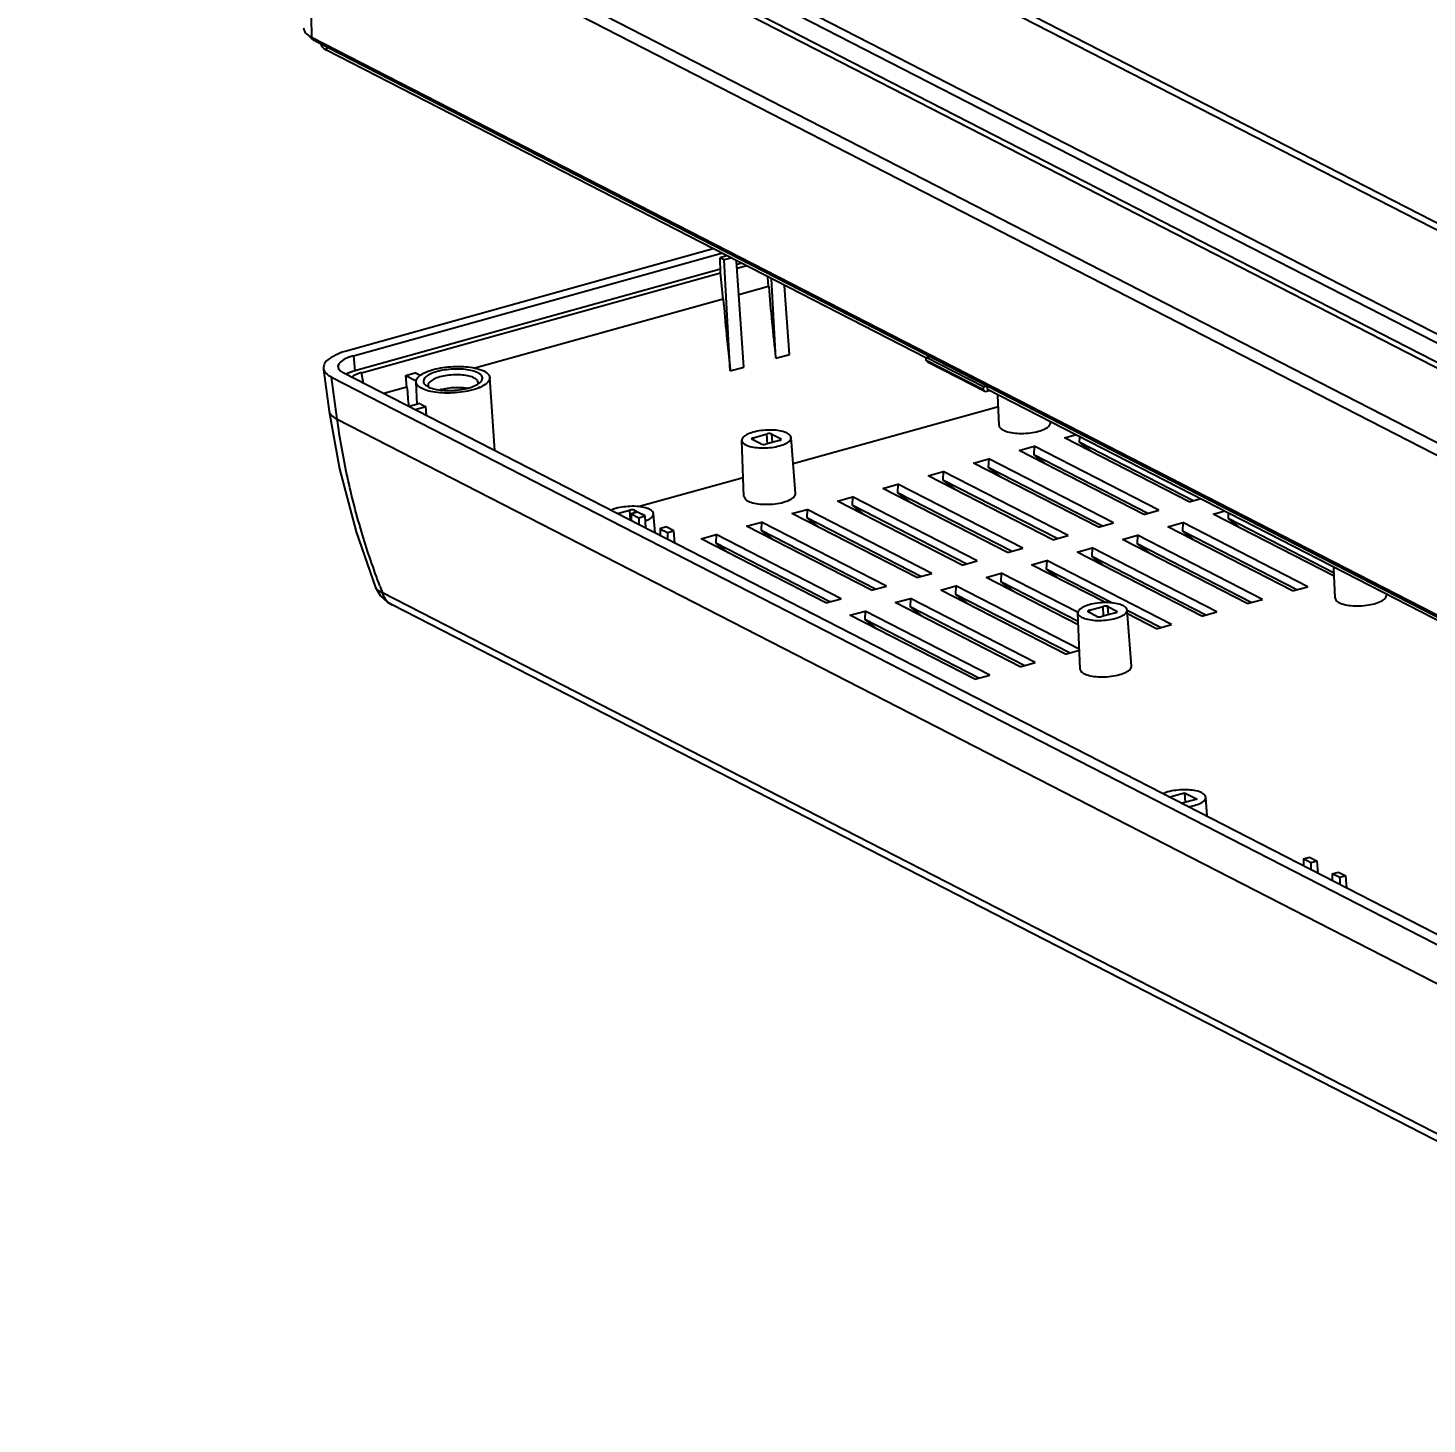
# Model space of a CAD drawing. Header units: millimetres. Extents: x -5407 to -45, y -6458 to 594.
# Drawn here: x -782.8 to -658.1, y -1672.9 to -1548.5 of the extents above; entities that cross this region are included whole.
import ezdxf

# ---------------------------------------------------------------- set-up
doc = ezdxf.new("R2010")
doc.units = ezdxf.units.MM
doc.layers.get('0').update_dxf_attribs({"linetype": 'CONTINUOUS'})
doc.layers.get('Defpoints').update_dxf_attribs({"linetype": 'CONTINUOUS'})
doc.layers.add('dim', color=3, linetype='CONTINUOUS', lineweight=9)
doc.styles.add('LongTou', font='romand.shx', dxfattribs={"width": 0.8, "bigfont": 'whgdtxt.shx'})
doc.dimstyles.new('YanXiu', dxfattribs={"dimtxt": 2.5, "dimasz": 2.2, "dimexe": 1, "dimexo": 0, "dimgap": 0.66, "dimtad": 0, "dimzin": 0, "dimdsep": 46, "dimtxsty": 'LongTou', "dimblk": 'CLOSEDBLANK', "dimcen": 0, "dimclrd": 256, "dimclre": 131, "dimclrt": 42, "dimadec": 0, "dimazin": 0, "dimtfac": 1, "dimtdec": 4, "dimtofl": 0, "dimtmove": 0, "dimatfit": 3, "dimldrblk": 'CLOSEDBLANK', "dimfxl": 0, "dimtolj": 1, "dimtzin": 0, "dimlwd": 0, "dimlwe": 0, "dimarcsym": 0})

# ---------------------------------------------------------------- blocks, each defined once
blk = doc.blocks.new('*U5')
at = {"color": 7}
for p, q in [((-10.14, -15.15), (-128.28, 45.51)), ((-8.68, -15.14), (-126.53, 45.37)), ((-148.16, 44.15), (-12.09, -25.72)), ((-14.1, -28.5), (-152.97, 42.8)), ((-152.53, 43.24), (-13.67, -28.06)), ((-13.06, -26.25), (-149.13, 43.62)), ((-157.4, 36.8), (-17.07, -35.26)), ((-157.73, 35.53), (-157.37, 17.56)), ((-17.4, -36.52), (-157.73, 35.53)), ((-16.5, -54.78), (-157.37, 17.56)), ((-156.92, 17.32), (-156.9, 17.12)), ((-156.9, 17.12), (-16.03, -55.21)), ((-155.97, 16.29), (-155.77, 16.14)), ((-155.73, 16.52), (-155.7, 16.13)), ((-88.94, -18.15), (-155.7, 16.13)), ((-112.66, -6.02), (-153.37, -17.35)), ((-152.72, -17.91), (-111.72, -6.5)), ((-111.14, -6.8), (-111.86, -7.01)), ((-111.82, -8.63), (-111.86, -7.01)), ((-111.41, -7.23), (-111.86, -7.01)), ((-110.69, -7.03), (-111.41, -7.23)), ((-110.73, -19.6), (-111.41, -7.23)), ((-109.21, -19.18), (-110.05, -7.36)), ((-109.53, -7.63), (-110.03, -7.76)), ((-111.83, -8.26), (-152.54, -19.59)), ((-151.82, -19.8), (-111.81, -8.67)), ((-111.52, -11.6), (-111.81, -8.67)), ((-110, -8.16), (-109.02, -7.89)), ((-106.46, -10.19), (-106.56, -9.15)), ((-106.46, -10.19), (-109.79, -11.12)), ((-105.67, -18.19), (-106.16, -9.36)), ((-104.15, -17.77), (-104.7, -10.11)), ((-111.52, -11.6), (-139.18, -19.3)), ((-152.72, -17.91), (-152.54, -19.59)), ((-105.67, -18.19), (-104.15, -17.77)), ((-88.91, -18.1), (-88.57, -18.01)), ((-88.9, -18.43), (-88.91, -18.1)), ((-82.53, -21.38), (-88.91, -18.1)), ((-88.71, -18.66), (-88.9, -18.43)), ((-82.51, -21.71), (-88.9, -18.43)), ((-82.32, -21.94), (-88.71, -18.66)), ((-156.03, -19.44), (-155.4, -24.11)), ((-153.86, -19.79), (-12.62, -92.32)), ((-151.59, -20.96), (-151.82, -19.8)), ((-146.88, -20.1), (-145.87, -19.82)), ((-146.75, -21.4), (-146.88, -20.1)), ((-146.88, -20.1), (-145.72, -20.7)), ((-145.29, -20.12), (-145.87, -19.82)), ((-110.73, -19.6), (-109.21, -19.18)), ((-154.52, -24.97), (-155.15, -20.3)), ((-155.15, -20.3), (-14.28, -92.64)), ((-146.75, -21.4), (-149.33, -22.12)), ((-145.62, -23.34), (-145.74, -20.82)), ((-136.98, -28.47), (-137.53, -20.34)), ((-82.53, -21.38), (-82.11, -21.26)), ((-82.51, -21.71), (-82.53, -21.38)), ((-82.32, -21.94), (-82.51, -21.71)), ((-82.08, -21.68), (-82.11, -21.26)), ((-14.83, -56.21), (-82.08, -21.68)), ((-145.29, -23.25), (-146.49, -23.58)), ((-81.89, -21.82), (-82.32, -21.94)), ((-80.79, -25.69), (-80.92, -22.32)), ((-145.85, -23.91), (-144.65, -23.58)), ((-144.59, -24.55), (-144.65, -23.58)), ((-103.74, -29.93), (-80.87, -23.57)), ((-154.52, -24.97), (-13.92, -97.16)), ((-109.21, -33.6), (-109.46, -27.35)), ((-107.32, -27.74), (-108.29, -27.25)), ((-108.16, -27.05), (-106.65, -26.62)), ((-108.14, -27.32), (-108.16, -27.05)), ((-105.26, -27.34), (-106.77, -27.76)), ((-106.59, -27.75), (-106.65, -26.62)), ((-106.05, -27.56), (-106.09, -26.64)), ((-106.09, -26.64), (-105.13, -27.13)), ((-105.13, -27.28), (-105.13, -27.13)), ((-105.13, -27.13), (-105.07, -27.21)), ((-103.48, -33.26), (-103.96, -27.02)), ((-78.57, -28.46), (-76.89, -28)), ((-76.89, -28), (-76.93, -28.95)), ((-62.98, -35.13), (-76.89, -28)), ((-73.52, -27.06), (-72.33, -26.73)), ((-59.61, -34.2), (-73.52, -27.06)), ((-71.84, -26.98), (-71.87, -27.55)), ((-71.87, -27.55), (-70.51, -28.6)), ((-59.16, -34.07), (-71.87, -27.55)), ((-83.63, -29.87), (-81.95, -29.4)), ((-81.95, -29.4), (-81.99, -30.36)), ((-68.04, -36.54), (-81.95, -29.4)), ((-64.67, -35.6), (-78.57, -28.46)), ((-76.93, -28.95), (-75.57, -30.01)), ((-64.22, -35.48), (-76.93, -28.95)), ((-88.69, -31.28), (-87.01, -30.81)), ((-87.01, -30.81), (-87.05, -31.77)), ((-73.1, -37.95), (-87.01, -30.81)), ((-69.73, -37.01), (-83.63, -29.87)), ((-69.28, -36.89), (-81.99, -30.36)), ((-81.99, -30.36), (-80.63, -31.41)), ((-121, -34.73), (-109.29, -31.48)), ((-93.75, -32.69), (-92.07, -32.22)), ((-79.85, -39.83), (-93.75, -32.69)), ((-92.07, -32.22), (-92.1, -33.18)), ((-78.16, -39.36), (-92.07, -32.22)), ((-74.79, -38.42), (-88.69, -31.28)), ((-87.05, -31.77), (-85.69, -32.82)), ((-74.34, -38.29), (-87.05, -31.77)), ((-98.81, -34.1), (-97.12, -33.63)), ((-84.91, -41.24), (-98.81, -34.1)), ((-97.12, -33.63), (-97.16, -34.58)), ((-83.22, -40.77), (-97.12, -33.63)), ((-92.1, -33.18), (-90.75, -34.23)), ((-79.4, -39.7), (-92.1, -33.18)), ((-59.61, -34.2), (-58.43, -33.87)), ((-123.29, -35.49), (-121.96, -35.12)), ((-121.96, -35.12), (-121.9, -36.21)), ((-121.07, -35.34), (-121.77, -35.54)), ((-121.77, -35.54), (-120.94, -35.97)), ((-121.41, -35.13), (-121.39, -35.43)), ((-121.41, -35.13), (-120.44, -35.63)), ((-120.23, -35.77), (-121.07, -35.34)), ((-120.94, -35.97), (-120.23, -35.77)), ((-120.44, -35.63), (-120.38, -35.7)), ((-120.14, -37.11), (-120.23, -35.77)), ((-119.11, -37.64), (-119.27, -35.52)), ((-103.87, -35.5), (-102.18, -35.03)), ((-89.97, -42.64), (-103.87, -35.5)), ((-102.18, -35.03), (-102.22, -35.99)), ((-88.28, -42.17), (-102.18, -35.03)), ((-97.16, -34.58), (-95.81, -35.64)), ((-84.45, -41.11), (-97.16, -34.58)), ((-64.67, -35.6), (-62.98, -35.13)), ((-56.94, -35.57), (-55.75, -35.24)), ((-43.45, -42.49), (-56.94, -35.57)), ((-55.27, -35.49), (-55.29, -36.06)), ((-121.77, -36.17), (-121.9, -36.2)), ((-117.86, -36.99), (-118.57, -37.19)), ((-118.57, -37.19), (-117.73, -37.62)), ((-117.02, -37.42), (-117.86, -36.99)), ((-108.93, -36.91), (-107.24, -36.44)), ((-95.02, -44.05), (-108.93, -36.91)), ((-107.24, -36.44), (-107.28, -37.4)), ((-107.28, -37.4), (-105.93, -38.45)), ((-94.57, -43.93), (-107.28, -37.4)), ((-93.34, -43.58), (-107.24, -36.44)), ((-102.22, -35.99), (-100.87, -37.05)), ((-89.51, -42.52), (-102.22, -35.99)), ((-69.73, -37.01), (-68.04, -36.54)), ((-62, -36.98), (-60.31, -36.51)), ((-48.09, -44.12), (-62, -36.98)), ((-60.31, -36.51), (-60.35, -37.47)), ((-46.4, -43.65), (-60.31, -36.51)), ((-55.29, -36.06), (-53.93, -37.11)), ((-43.46, -42.13), (-55.29, -36.06)), ((-117.73, -37.62), (-117.02, -37.42)), ((-116.93, -38.76), (-117.02, -37.42)), ((-113.99, -38.32), (-112.3, -37.85)), ((-100.08, -45.46), (-113.99, -38.32)), ((-112.3, -37.85), (-112.34, -38.81)), ((-112.34, -38.81), (-110.99, -39.86)), ((-99.63, -45.33), (-112.34, -38.81)), ((-98.4, -44.99), (-112.3, -37.85)), ((-74.79, -38.42), (-73.1, -37.95)), ((-67.05, -38.38), (-65.37, -37.92)), ((-53.15, -45.52), (-67.05, -38.38)), ((-65.37, -37.92), (-65.41, -38.87)), ((-52.7, -45.4), (-65.41, -38.87)), ((-65.41, -38.87), (-64.05, -39.93)), ((-51.46, -45.06), (-65.37, -37.92)), ((-60.35, -37.47), (-58.99, -38.52)), ((-47.64, -43.99), (-60.35, -37.47)), ((-79.85, -39.83), (-78.16, -39.36)), ((-72.11, -39.79), (-70.43, -39.32)), ((-58.21, -46.93), (-72.11, -39.79)), ((-70.43, -39.32), (-70.47, -40.28)), ((-57.76, -46.81), (-70.47, -40.28)), ((-70.47, -40.28), (-69.11, -41.33)), ((-56.52, -46.46), (-70.43, -39.32)), ((-84.91, -41.24), (-83.22, -40.77)), ((-77.17, -41.2), (-75.49, -40.73)), ((-68.95, -45.42), (-77.17, -41.2)), ((-75.49, -40.73), (-75.53, -41.69)), ((-75.53, -41.69), (-74.17, -42.74)), ((-68.17, -45.47), (-75.53, -41.69)), ((-61.58, -47.87), (-75.49, -40.73)), ((-43.35, -44.92), (-43.49, -41.54)), ((-95.02, -44.05), (-93.34, -43.58)), ((-89.97, -42.64), (-88.28, -42.17)), ((-87.29, -44.02), (-85.6, -43.55)), ((-85.6, -43.55), (-85.64, -44.5)), ((-71.86, -50.61), (-85.6, -43.55)), ((-82.23, -42.61), (-80.55, -42.14)), ((-71.97, -47.88), (-82.23, -42.61)), ((-80.55, -42.14), (-80.58, -43.1)), ((-80.58, -43.1), (-79.23, -44.15)), ((-71.98, -47.51), (-80.58, -43.1)), ((-72, -46.53), (-80.55, -42.14)), ((-150.24, -43.74), (-149.69, -44.66)), ((-150.24, -43.74), (-150.24, -43.74)), ((-11.82, -115), (-149.46, -44.33)), ((-100.08, -45.46), (-98.4, -44.99)), ((-92.35, -45.42), (-90.66, -44.95)), ((-90.66, -44.95), (-90.7, -45.91)), ((-76.76, -52.09), (-90.66, -44.95)), ((-73.39, -51.16), (-87.29, -44.02)), ((-72.93, -51.03), (-85.64, -44.5)), ((-85.64, -44.5), (-84.29, -45.56)), ((-53.15, -45.52), (-51.46, -45.06)), ((-48.09, -44.12), (-46.4, -43.65)), ((-10.76, -116.36), (-148.41, -45.68)), ((-97.41, -46.83), (-95.72, -46.36)), ((-95.72, -46.36), (-95.76, -47.32)), ((-81.82, -53.5), (-95.72, -46.36)), ((-78.45, -52.56), (-92.35, -45.42)), ((-90.7, -45.91), (-89.35, -46.97)), ((-77.99, -52.44), (-90.7, -45.91)), ((-71.77, -52.82), (-72.02, -46.57)), ((-69.89, -46.97), (-70.85, -46.47)), ((-70.73, -46.27), (-69.21, -45.85)), ((-70.7, -46.55), (-70.73, -46.27)), ((-67.82, -46.56), (-69.34, -46.98)), ((-69.15, -46.97), (-69.21, -45.85)), ((-68.61, -46.78), (-68.66, -45.86)), ((-68.66, -45.86), (-67.69, -46.36)), ((-67.69, -46.5), (-67.69, -46.36)), ((-67.69, -46.36), (-67.63, -46.43)), ((-66.04, -52.49), (-66.53, -46.25)), ((-62.82, -48.21), (-66.52, -46.31)), ((-63.27, -48.34), (-66.49, -46.68)), ((-58.21, -46.93), (-56.52, -46.46)), ((-83.5, -53.97), (-97.41, -46.83)), ((-95.76, -47.32), (-94.41, -48.37)), ((-83.05, -53.85), (-95.76, -47.32)), ((-63.27, -48.34), (-61.58, -47.87)), ((-73.39, -51.16), (-71.85, -50.73)), ((-78.45, -52.56), (-76.76, -52.09)), ((-83.5, -53.97), (-81.82, -53.5)), ((-61.79, -67.07), (-60.12, -66.6)), ((-60.12, -66.6), (-58.72, -67.32)), ((-60.12, -66.6), (-60.06, -67.69)), ((-58.72, -67.32), (-60.4, -67.78)), ((-57.61, -69.22), (-57.77, -67.1)), ((-46.9, -73.98), (-46.2, -73.79)), ((-46.06, -74.41), (-46.9, -73.98)), ((-46.2, -73.79), (-45.36, -74.22)), ((-45.36, -74.22), (-46.06, -74.41)), ((-45.26, -75.56), (-45.36, -74.22)), ((-43.69, -75.63), (-42.99, -75.44)), ((-42.85, -76.06), (-43.69, -75.63)), ((-42.99, -75.44), (-42.15, -75.87)), ((-42.15, -75.87), (-42.85, -76.06)), ((-42.05, -77.2), (-42.15, -75.87))]:
    blk.add_line(p, q, dxfattribs=at)
for points in [[(-155.4, -24.11), (-154.27, -30.52), (-152.42, -37.52), (-150.24, -43.74)], [(-149.69, -44.66), (-148.88, -45.4), (-148.41, -45.68)]]:
    blk.add_lwpolyline(points, dxfattribs=at)
for centre, radius, start, end in [((-154.45, 18.57), 2.74, 241.4334, 242.8555), ((-141.69, -26.48), 4.98, 105.5474, 106.3509), ((-140.5, -17.15), 4.68, 293.7185, 294.7485), ((52.23, -34.37), 174, 180.3859, 180.6286), ((54.41, -33.07), 175.37, 180.9486, 181.1907), ((-121.56, -32.68), 3.89, 290.6046, 296.1197), ((55.44, -36.01), 174, 180.3859, 180.6286), ((57.62, -34.71), 175.37, 180.9486, 181.1907), ((-66.06, -11.75), 89.54, 200.817, 201.3368), ((127.1, -72.81), 174, 180.3859, 180.6286), ((129.28, -71.51), 175.37, 180.9486, 181.1907), ((130.31, -74.46), 174, 180.3859, 180.6286), ((132.49, -73.16), 175.37, 180.9486, 181.1907)]:
    blk.add_arc(centre, radius, start, end, dxfattribs=at)
for centre, major_axis, ratio, start_param, end_param in [((-152.48, 18.92), (5.79, 0.34), 0.356821, 3.128107, 3.685763), ((-44.18, -36.59), (-30.37, 113.14), 0.486781, 1.207416, 1.27896), ((-49.24, -37.99), (-30.37, 113.14), 0.486781, 1.207416, 1.27896), ((-150.74, -18.93), (3.7, 0.22), 0.356652, 2.116078, 3.685656), ((-150.55, -20.61), (3.7, 0.22), 0.356652, 8.399263, 8.765362), ((-84.48, -47.8), (-30.37, 113.14), 0.486781, 1.207416, 1.22703), ((-107.95, -27.16), (0.399, 0.023), 0.356941, 2.115348, 3.68584), ((-106.99, -27.65), (0.399, 0.023), 0.357134, -2.597223, -1.026732), ((-106.43, -26.73), (0.399, 0.023), 0.357134, 0.544369, 2.114861), ((-105.47, -27.23), (0.399, 0.023), 0.356941, -1.026245, -0.008026), ((-121.74, -35.23), (0.399, 0.023), 0.357134, 0.544369, 2.114861), ((-70.51, -46.38), (0.399, 0.023), 0.356941, 2.115348, 3.68584), ((-68.99, -45.96), (0.399, 0.023), 0.357134, 0.544369, 2.114861), ((-68.03, -46.45), (0.399, 0.023), 0.356941, -1.026245, -0.008026), ((-69.55, -46.87), (0.399, 0.023), 0.357134, -2.597223, -1.026732)]:
    blk.add_ellipse(centre, major_axis=major_axis, ratio=ratio, start_param=start_param, end_param=end_param, dxfattribs=at)
for points, start_tangent, end_tangent in [([(-157.07, 17.21), (-157.48, 17.54)], (-0.861331, 0.508044), (-0.665841, 0.746094)), ([(-156.9, 17.12), (-157.07, 17.21)], (-0.889585, 0.456769), (-0.861331, 0.508044)), ([(-156.13, 16.43), (-156.31, 16.79), (-156.32, 16.81)], (-0.673767, 0.738944), (-0.062502, 0.998045)), ([(-155.97, 16.29), (-156.13, 16.43)], (-0.801578, 0.597891), (-0.673767, 0.738944)), ([(-155.76, 16.16), (-155.97, 16.29)], (-0.87801, 0.478642), (-0.801578, 0.597891)), ([(-153.36, -17.35), (-154.53, -17.76), (-155.4, -18.25), (-155.92, -18.78), (-156.05, -19.33), (-156.05, -19.34)], (-0.963395, -0.268086), (0.128572, -0.9917)), ([(-156.05, -19.34), (-155.79, -19.84), (-155.15, -20.3)], (0.128572, -0.9917), (0.889585, -0.45677)), ([(-151.82, -19.8), (-152.28, -19.95), (-152.66, -20.13), (-152.9, -20.29)], (-0.963434, -0.267946), (-0.787198, -0.616701)), ([(-145.73, -20.82), (-145.7, -20.59), (-145.37, -20.17), (-144.73, -19.78), (-143.83, -19.46)], (-0.03826, 0.999268), (0.963395, 0.268086)), ([(-143.4, -19.68), (-144.11, -19.94), (-144.62, -20.24), (-144.89, -20.58), (-144.9, -20.91), (-144.65, -21.22)], (-0.963395, -0.268086), (0.796821, -0.604216)), ([(-143.83, -19.46), (-142.76, -19.23), (-141.61, -19.12), (-140.46, -19.12), (-139.41, -19.24), (-138.52, -19.47), (-137.9, -19.79), (-137.57, -20.17), (-137.53, -20.34)], (0.963395, 0.268086), (0.053423, -0.998572)), ([(-138.56, -20.86), (-138.38, -20.6), (-138.37, -20.26), (-138.62, -19.95), (-139.12, -19.7), (-139.82, -19.51), (-140.67, -19.41), (-141.6, -19.41), (-142.54, -19.5), (-143.4, -19.68)], (0.729723, 0.683743), (-0.963395, -0.268086)), ([(-138.9, -20.67), (-139.25, -20.4), (-139.82, -20.19), (-140.58, -20.07), (-141.43, -20.05), (-142.3, -20.12), (-143.1, -20.28)], (-0.556086, 0.831124), (-0.963395, -0.268086)), ([(-144.74, -21.71), (-145.37, -21.39), (-145.7, -21), (-145.73, -20.82)], (-0.940425, 0.340001), (-0.03826, 0.999268)), ([(-143.86, -21.94), (-144.74, -21.71)], (-0.9841, 0.177613), (-0.940425, 0.340001)), ([(-144.65, -21.22), (-144.64, -21.22), (-144.35, -21.4)], (0.796821, -0.604216), (0.906179, -0.422895)), ([(-143.1, -20.28), (-143.76, -20.53), (-144.21, -20.82), (-144.4, -21.13), (-144.4, -21.22)], (-0.963395, -0.268086), (0.098916, -0.995096)), ([(-144.4, -21.22), (-144.35, -21.38)], (0.098916, -0.995096), (0.448354, -0.893856)), ([(-144.35, -21.4), (-144.15, -21.48)], (0.906179, -0.422895), (0.938549, -0.345146)), ([(-144.15, -21.48), (-143.45, -21.67), (-142.6, -21.77), (-141.67, -21.77), (-140.73, -21.68), (-139.87, -21.49)], (0.938549, -0.345146), (0.963395, 0.268086)), ([(-143.02, -21.68), (-142.21, -21.52), (-141.34, -21.44), (-140.5, -21.47)], (0.963395, 0.268086), (0.996015, -0.089185)), ([(-140.5, -21.47), (-140.07, -21.52)], (0.996015, -0.089185), (0.986326, -0.164804)), ([(-139.43, -21.72), (-140.5, -21.94)], (-0.963395, -0.268086), (-0.988431, -0.15167)), ([(-139.87, -21.49), (-139.15, -21.24)], (0.963395, 0.268086), (0.908353, 0.418205)), ([(-138.62, -21.43), (-139.43, -21.72)], (-0.915507, -0.402303), (-0.963395, -0.268086)), ([(-139.15, -21.24), (-138.86, -21.08)], (0.908353, 0.418205), (0.853227, 0.521539)), ([(-138.82, -20.89), (-138.9, -20.67)], (-0.098916, 0.995096), (-0.556086, 0.831124)), ([(-138.86, -21.08), (-138.64, -20.93)], (0.853227, 0.521539), (0.778071, 0.628177)), ([(-138.85, -21.08), (-138.82, -20.97), (-138.82, -20.89)], (0.416495, 0.909138), (-0.098916, 0.995096)), ([(-138.64, -20.93), (-138.56, -20.86)], (0.778071, 0.628177), (0.729723, 0.683743)), ([(-137.53, -20.34), (-137.57, -20.59), (-137.9, -21.01), (-138.54, -21.4)], (0.053423, -0.998572), (-0.908127, -0.418695)), ([(-145.29, -23.25), (-145.11, -23.37), (-144.9, -23.48), (-144.65, -23.58)], (0.799257, -0.600989), (0.939489, -0.342578)), ([(-140.5, -21.94), (-141.66, -22.06), (-142.81, -22.06), (-143.86, -21.94)], (-0.988431, -0.15167), (-0.9841, 0.177613)), ([(-155.4, -24.11), (-155.16, -24.56), (-154.52, -24.97)], (0.149642, -0.98874), (0.919397, -0.393332)), ([(-149.76, -43.57), (-151.7, -37.88), (-153.39, -31.41), (-154.52, -24.97)], (-0.35538, 0.934722), (-0.133228, 0.991085)), ([(-108.18, -26.44), (-108.88, -26.7), (-109.33, -27.03), (-109.45, -27.35)], (-0.963395, -0.268086), (0.014972, -0.999888)), ([(-106.34, -26.2), (-107.3, -26.26), (-108.18, -26.44)], (-0.999992, -0.003908), (-0.963395, -0.268086)), ([(-105.44, -26.25), (-106.34, -26.2)], (-0.990464, 0.137772), (-0.999992, -0.003908)), ([(-103.97, -27.02), (-103.97, -27.01), (-104.17, -26.69), (-104.68, -26.43), (-105.44, -26.25)], (-0.057529, 0.998344), (-0.990464, 0.137772)), ([(-80.79, -25.69), (-80.79, -25.72), (-80.57, -26.06), (-80.05, -26.33), (-79.25, -26.51), (-78.31, -26.57), (-77.31, -26.5), (-76.39, -26.32)], (0.015203, -0.999884), (0.963395, 0.268086)), ([(-76.39, -26.32), (-75.66, -26.04), (-75.2, -25.7), (-75.07, -25.36)], (0.963395, 0.268086), (-0.057802, 0.998328)), ([(-109.45, -27.35), (-109.45, -27.37), (-109.25, -27.7), (-108.74, -27.96), (-107.98, -28.13), (-107.08, -28.18), (-106.12, -28.12), (-105.24, -27.95)], (0.014972, -0.999888), (0.963395, 0.268086)), ([(-105.24, -27.95), (-104.54, -27.68), (-104.09, -27.35), (-103.97, -27.02)], (0.963395, 0.268086), (-0.057529, 0.998344)), ([(-109.21, -33.6), (-109.2, -33.63), (-108.99, -33.97), (-108.46, -34.24), (-107.67, -34.42), (-106.73, -34.47), (-105.73, -34.41), (-104.81, -34.23)], (0.015203, -0.999884), (0.963395, 0.268086)), ([(-104.81, -34.23), (-104.08, -33.95), (-103.61, -33.61), (-103.48, -33.26)], (0.963395, 0.268086), (-0.057802, 0.998328)), ([(-123.49, -34.93), (-124.01, -35.11)], (-0.963395, -0.268086), (-0.919596, -0.392865)), ([(-121.65, -34.69), (-122.61, -34.76), (-123.49, -34.93)], (-0.999992, -0.003908), (-0.963395, -0.268086)), ([(-120.75, -34.75), (-121.65, -34.69)], (-0.990464, 0.137772), (-0.999992, -0.003908)), ([(-119.83, -34.98), (-119.99, -34.92), (-120.75, -34.75)], (-0.927635, 0.373487), (-0.990464, 0.137772)), ([(-119.4, -35.26), (-119.48, -35.18), (-119.83, -34.98)], (-0.672883, 0.739749), (-0.927635, 0.373487)), ([(-119.28, -35.52), (-119.28, -35.51), (-119.4, -35.26)], (-0.057529, 0.998344), (-0.672883, 0.739749)), ([(-119.4, -35.85), (-119.28, -35.52)], (0.613401, 0.789771), (-0.057529, 0.998344)), ([(-119.85, -36.18), (-119.4, -35.85)], (0.897589, 0.440834), (0.613401, 0.789771)), ([(-149.46, -44.33), (-150.05, -44), (-150.23, -43.74)], (-0.942762, 0.333467), (-0.383456, 0.923559)), ([(-148.41, -45.68), (-148.48, -45.64), (-149.09, -45.1), (-149.46, -44.33)], (-0.88911, 0.457694), (-0.272958, 0.962026)), ([(-43.35, -44.92), (-43.35, -44.94), (-43.14, -45.28), (-42.61, -45.55), (-41.81, -45.73), (-40.87, -45.79), (-39.87, -45.72), (-38.96, -45.54)], (0.015203, -0.999884), (0.963395, 0.268086)), ([(-38.96, -45.54), (-38.22, -45.26), (-37.76, -44.92), (-37.63, -44.58)], (0.963395, 0.268086), (-0.057802, 0.998328)), ([(-70.74, -45.66), (-71.45, -45.92), (-71.89, -46.25), (-72.02, -46.57)], (-0.963395, -0.268086), (0.014972, -0.999888)), ([(-72.02, -46.57), (-72.02, -46.59), (-71.81, -46.92), (-71.3, -47.18), (-70.54, -47.35), (-69.64, -47.41), (-68.68, -47.34), (-67.8, -47.17)], (0.014972, -0.999888), (0.963395, 0.268086)), ([(-68.9, -45.42), (-69.86, -45.48), (-70.74, -45.66)], (-0.999992, -0.003908), (-0.963395, -0.268086)), ([(-68, -45.48), (-68.9, -45.42)], (-0.990464, 0.137772), (-0.999992, -0.003908)), ([(-66.53, -46.25), (-66.53, -46.23), (-66.74, -45.91), (-67.24, -45.65), (-68, -45.48)], (-0.057529, 0.998344), (-0.990464, 0.137772)), ([(-67.8, -47.17), (-67.1, -46.9), (-66.65, -46.58), (-66.53, -46.25)], (0.963395, 0.268086), (-0.057529, 0.998344)), ([(-71.77, -52.82), (-71.77, -52.85), (-71.55, -53.19), (-71.02, -53.46), (-70.23, -53.64), (-69.29, -53.7), (-68.29, -53.63), (-67.37, -53.45)], (0.015203, -0.999884), (0.963395, 0.268086)), ([(-67.37, -53.45), (-66.64, -53.17), (-66.18, -52.83), (-66.04, -52.49)], (0.963395, 0.268086), (-0.057802, 0.998328)), ([(-61.99, -66.51), (-62.51, -66.69)], (-0.963395, -0.268086), (-0.919596, -0.392865)), ([(-60.15, -66.27), (-61.11, -66.34), (-61.99, -66.51)], (-0.999992, -0.003908), (-0.963395, -0.268086)), ([(-57.77, -67.1), (-57.77, -67.09), (-57.98, -66.76), (-58.48, -66.5), (-59.25, -66.33), (-60.15, -66.27)], (-0.057529, 0.998344), (-0.999992, -0.003908)), ([(-59.69, -68.16), (-59.05, -68.02)], (0.986835, 0.161727), (0.963395, 0.268086)), ([(-59.05, -68.02), (-58.34, -67.76), (-57.9, -67.43), (-57.77, -67.1)], (0.963395, 0.268086), (-0.057529, 0.998344))]:
    blk.add_spline(points, degree=3, dxfattribs=dict(at, start_tangent=start_tangent, end_tangent=end_tangent))
blk = doc.blocks.new('u60')
at = {"xscale": 0.7999999999999545, "yscale": 0.7999999999999545, "zscale": 0.7999999999999545}
blk.add_blockref('*U5', (211.0948, 493.1227), dxfattribs=at)
blk = doc.blocks.new('_ClosedBlank')
at = {"color": 0, "linetype": 'ByBlock', "lineweight": -2}
for p, q in [((-1, 0.167), (0, 0)), ((-1, 0.167), (-1, -0.167)), ((0, 0), (-1, -0.167))]:
    blk.add_line(p, q, dxfattribs=at)
blk = doc.blocks.new('*D34')
at = {"layer": 'Defpoints', "color": 0}
for p in [(-2243.06, -1942.96), (-2253.82, -1963.76), (-2243.06, -1963.76)]:
    blk.add_point(p, dxfattribs=at)
at = {"layer": 'dim', "lineweight": 5}
for p, q in [((-2253.82, -1937.36), (-2253.82, -1931.76)), ((-2253.82, -1969.36), (-2253.82, -1974.96))]:
    blk.add_line(p, q, dxfattribs=at)
at = {"layer": 'dim', "color": 131, "lineweight": 5}
for p, q in [((-2243.06, -1942.96), (-2255.22, -1942.96)), ((-2243.06, -1963.76), (-2255.22, -1963.76))]:
    blk.add_line(p, q, dxfattribs=at)
at = {"layer": 'dim', "lineweight": 5, "xscale": 5.600000000000001, "yscale": 5.600000000000001, "zscale": 5.600000000000001}
for p, rotation in [((-2253.82, -1942.96), 270), ((-2253.82, -1963.76), 90)]:
    blk.add_blockref('_ClosedBlank', p, dxfattribs=dict(at, rotation=rotation))
at = {"layer": 'dim', "color": 8, "insert": (-2253.82, -1953.36), "char_height": 7, "attachment_point": 5, "rotation": 90, "style": 'LongTou'}
blk.add_mtext('2.60', dxfattribs=at)
blk = doc.blocks.new('*D33')
at = {"layer": 'Defpoints', "color": 0}
for p in [(-2225.46, -1937.21), (-2246.26, -1946.16), (-2225.46, -1946.16)]:
    blk.add_point(p, dxfattribs=at)
at = {"layer": 'dim', "color": 131, "lineweight": 5}
for p, q in [((-2246.26, -1946.16), (-2246.26, -1935.81)), ((-2225.46, -1946.16), (-2225.46, -1935.81))]:
    blk.add_line(p, q, dxfattribs=at)
at = {"layer": 'dim', "lineweight": 5}
for p, q in [((-2251.86, -1937.21), (-2257.46, -1937.21)), ((-2219.86, -1937.21), (-2214.26, -1937.21))]:
    blk.add_line(p, q, dxfattribs=at)
at = {"layer": 'dim', "lineweight": 5, "xscale": 5.600000000000001, "yscale": 5.600000000000001, "zscale": 5.600000000000001}
blk.add_blockref('_ClosedBlank', (-2246.26, -1937.21), dxfattribs=at)
at = {"layer": 'dim', "lineweight": 5, "xscale": 5.600000000000001, "yscale": 5.600000000000001, "zscale": 5.600000000000001, "rotation": 180}
blk.add_blockref('_ClosedBlank', (-2225.46, -1937.21), dxfattribs=at)
at = {"layer": 'dim', "color": 8, "insert": (-2235.86, -1937.21), "char_height": 7, "attachment_point": 5, "style": 'LongTou'}
blk.add_mtext('2.60', dxfattribs=at)
blk = doc.blocks.new('*D32')
at = {"layer": 'Defpoints', "color": 0}
for p in [(-2146.66, -1767.6), (-2141.76, -1788.48), (-2274.66, -1819.73)]:
    blk.add_point(p, dxfattribs=at)
at = {"layer": 'dim', "color": 131, "lineweight": 5}
for p, q in [((-2141.76, -1788.48), (-2146.98, -1766.24)), ((-2274.66, -1819.73), (-2279.89, -1797.49))]:
    blk.add_line(p, q, dxfattribs=at)
at = {"layer": 'dim', "lineweight": 5}
for p, q in [((-2152.12, -1768.88), (-2198.51, -1779.79)), ((-2274.12, -1797.57), (-2227.72, -1786.66))]:
    blk.add_line(p, q, dxfattribs=at)
at = {"layer": 'dim', "lineweight": 5, "xscale": 5.600000000000001, "yscale": 5.600000000000001, "zscale": 5.600000000000001}
for p, rotation in [((-2146.66, -1767.6), 13.23079457676443), ((-2279.57, -1798.85), 193.2307945767645)]:
    blk.add_blockref('_ClosedBlank', p, dxfattribs=dict(at, rotation=rotation))
at = {"layer": 'dim', "color": 42, "insert": (-2213.12, -1783.23), "char_height": 7, "attachment_point": 5, "rotation": 13.2308, "style": 'LongTou'}
blk.add_mtext('136.53', dxfattribs=at)
blk = doc.blocks.new('*D31')
at = {"layer": 'Defpoints', "color": 0}
for p in [(-2137.78, -1774.95), (-2112.1, -1779.83), (-2135.35, -1785.29)]:
    blk.add_point(p, dxfattribs=at)
at = {"layer": 'dim', "color": 131, "lineweight": 5}
for p, q in [((-2112.1, -1779.83), (-2114.85, -1768.12)), ((-2135.35, -1785.29), (-2138.1, -1773.59))]:
    blk.add_line(p, q, dxfattribs=at)
at = {"layer": 'dim', "lineweight": 5}
for p, q in [((-2114.53, -1769.48), (-2109.08, -1768.2)), ((-2132.33, -1773.67), (-2119.98, -1770.77))]:
    blk.add_line(p, q, dxfattribs=at)
at = {"layer": 'dim', "lineweight": 5, "xscale": 5.600000000000001, "yscale": 5.600000000000001, "zscale": 5.600000000000001}
for p, rotation in [((-2114.53, -1769.48), 13.23079457672132), ((-2137.78, -1774.95), 193.2307945767214)]:
    blk.add_blockref('_ClosedBlank', p, dxfattribs=dict(at, rotation=rotation))
at = {"layer": 'dim', "color": 42, "insert": (-2096.69, -1765.29), "char_height": 7, "attachment_point": 5, "rotation": 13.2308, "style": 'LongTou'}
blk.add_mtext('23.88', dxfattribs=at)
blk = doc.blocks.new('*D28')
at = {"layer": 'Defpoints', "color": 0}
for p in [(-2107.42, -1781.97), (-2085.97, -1816.87), (-2114.12, -1822.16), (-2118.53, -1872.61), (-2116.53, -1872.61)]:
    blk.add_point(p, dxfattribs=at)
at = {"layer": 'dim', "color": 131, "lineweight": 5}
blk.add_line((-2118.53, -1872.61), (-2133.36, -1872.61), dxfattribs=at)
at = {"layer": 'dim', "lineweight": 5}
for start, end in [(125.5735, 140.3046), (161.2696, 176.0007)]:
    blk.add_arc((-2051.72, -1872.61), 80.24, start, end, dxfattribs=at)
at = {"layer": 'dim', "lineweight": 5, "xscale": 5.600000000000001, "yscale": 5.600000000000001, "zscale": 5.600000000000001}
for p, rotation in [((-2093.73, -1804.24), 33.57383778866237), ((-2131.96, -1872.61), 268.0003529616)]:
    blk.add_blockref('_ClosedBlank', p, dxfattribs=dict(at, rotation=rotation))
at = {"layer": 'dim', "color": 42, "insert": (-2121.75, -1833.45), "char_height": 7, "attachment_point": 5, "rotation": 60.7871, "style": 'LongTou'}
blk.add_mtext('58.43°', dxfattribs=at)
blk = doc.blocks.new('*D27')
at = {"layer": 'Defpoints', "color": 0}
for p in [(-1935.69, -1728.54), (-1931.69, -1728.54), (-1935.69, -1738.73)]:
    blk.add_point(p, dxfattribs=at)
at = {"layer": 'dim', "color": 131, "lineweight": 5}
for p, q in [((-1935.69, -1728.54), (-1935.69, -1740.13)), ((-1931.69, -1728.54), (-1931.69, -1740.13))]:
    blk.add_line(p, q, dxfattribs=at)
at = {"layer": 'dim', "lineweight": 5}
for p, q in [((-1941.29, -1738.73), (-1946.89, -1738.73)), ((-1926.09, -1738.73), (-1920.49, -1738.73))]:
    blk.add_line(p, q, dxfattribs=at)
at = {"layer": 'dim', "lineweight": 5, "xscale": 5.600000000000001, "yscale": 5.600000000000001, "zscale": 5.600000000000001}
blk.add_blockref('_ClosedBlank', (-1935.69, -1738.73), dxfattribs=at)
at = {"layer": 'dim', "lineweight": 5, "xscale": 5.600000000000001, "yscale": 5.600000000000001, "zscale": 5.600000000000001, "rotation": 180}
blk.add_blockref('_ClosedBlank', (-1931.69, -1738.73), dxfattribs=at)
at = {"layer": 'dim', "color": 42, "insert": (-1956.96, -1738.73), "char_height": 7, "attachment_point": 5, "style": 'LongTou'}
blk.add_mtext('4.00', dxfattribs=at)
blk = doc.blocks.new('*D26')
at = {"layer": 'Defpoints', "color": 0}
for p in [(-1946.19, -1704.53), (-1935.69, -1718.65), (-1935.69, -1721.91)]:
    blk.add_point(p, dxfattribs=at)
at = {"layer": 'dim', "color": 131, "lineweight": 5}
for p, q in [((-1946.19, -1704.53), (-1946.19, -1723.31)), ((-1935.69, -1718.65), (-1935.69, -1723.31))]:
    blk.add_line(p, q, dxfattribs=at)
at = {"layer": 'dim', "lineweight": 5}
for p, q in [((-1951.79, -1721.91), (-1957.39, -1721.91)), ((-1930.09, -1721.91), (-1924.49, -1721.91))]:
    blk.add_line(p, q, dxfattribs=at)
at = {"layer": 'dim', "lineweight": 5, "xscale": 5.600000000000001, "yscale": 5.600000000000001, "zscale": 5.600000000000001}
blk.add_blockref('_ClosedBlank', (-1946.19, -1721.91), dxfattribs=at)
at = {"layer": 'dim', "lineweight": 5, "xscale": 5.600000000000001, "yscale": 5.600000000000001, "zscale": 5.600000000000001, "rotation": 180}
blk.add_blockref('_ClosedBlank', (-1935.69, -1721.91), dxfattribs=at)
at = {"layer": 'dim', "color": 42, "insert": (-1969.72, -1721.91), "char_height": 7, "attachment_point": 5, "style": 'LongTou'}
blk.add_mtext('10.50', dxfattribs=at)
blk = doc.blocks.new('*D24')
at = {"layer": 'Defpoints', "color": 0}
for p in [(-1963.69, -1526.53), (-1995.39, -1710.56), (-1963.69, -1710.56)]:
    blk.add_point(p, dxfattribs=at)
at = {"layer": 'dim', "color": 131, "lineweight": 5}
for p, q in [((-1963.69, -1526.53), (-1996.79, -1526.53)), ((-1963.69, -1710.56), (-1996.79, -1710.56))]:
    blk.add_line(p, q, dxfattribs=at)
at = {"layer": 'dim', "lineweight": 5}
for p, q in [((-1995.39, -1532.13), (-1995.39, -1603.54)), ((-1995.39, -1704.96), (-1995.39, -1633.54))]:
    blk.add_line(p, q, dxfattribs=at)
at = {"layer": 'dim', "lineweight": 5, "xscale": 5.600000000000001, "yscale": 5.600000000000001, "zscale": 5.600000000000001}
for p, rotation in [((-1995.39, -1526.53), 90), ((-1995.39, -1710.56), 270)]:
    blk.add_blockref('_ClosedBlank', p, dxfattribs=dict(at, rotation=rotation))
at = {"layer": 'dim', "color": 42, "insert": (-1995.39, -1618.54), "char_height": 7, "attachment_point": 5, "rotation": 90, "style": 'LongTou'}
blk.add_mtext('184.03', dxfattribs=at)
blk = doc.blocks.new('*D23')
at = {"layer": 'Defpoints', "color": 0}
for p in [(-2209.28, -1809.18), (-2251.4, -1819.09), (-2188.09, -1850.17), (-2228.47, -1872.61), (-2200.51, -1872.61)]:
    blk.add_point(p, dxfattribs=at)
at = {"layer": 'dim', "color": 131, "lineweight": 5}
for p, q in [((-2209.28, -1809.18), (-2193.61, -1805.5)), ((-2200.51, -1872.61), (-2185.83, -1872.61))]:
    blk.add_line(p, q, dxfattribs=at)
at = {"layer": 'dim', "lineweight": 5}
for start, end in [(9.4044, 12.1313), (1.0995, 3.8264)]:
    blk.add_arc((-2479.04, -1872.61), 291.82, start, end, dxfattribs=at)
at = {"layer": 'dim', "lineweight": 5, "xscale": 5.600000000000001, "yscale": 5.600000000000001, "zscale": 5.600000000000001}
for p, rotation in [((-2194.97, -1805.82), 102.6810294799974), ((-2187.23, -1872.61), 270.549765096824)]:
    blk.add_blockref('_ClosedBlank', p, dxfattribs=dict(at, rotation=rotation))
at = {"layer": 'dim', "color": 42, "insert": (-2189.17, -1838.99), "char_height": 7, "attachment_point": 5, "rotation": 276.6154, "style": 'LongTou'}
blk.add_mtext('13.23°', dxfattribs=at)
blk = doc.blocks.new('*D22')
at = {"layer": 'Defpoints', "color": 0}
for p in [(-2167.88, -1799.45), (-2174.87, -1801.09), (-2166.74, -1804.32)]:
    blk.add_point(p, dxfattribs=at)
at = {"layer": 'dim', "lineweight": 5}
for p, q in [((-2176.16, -1795.64), (-2177.44, -1790.19)), ((-2172.45, -1811.41), (-2171.06, -1817.31))]:
    blk.add_line(p, q, dxfattribs=at)
at = {"layer": 'dim', "color": 131, "lineweight": 5}
for p, q in [((-2167.88, -1799.45), (-2176.24, -1801.42)), ((-2166.74, -1804.32), (-2175.09, -1806.28))]:
    blk.add_line(p, q, dxfattribs=at)
at = {"layer": 'dim', "lineweight": 5, "xscale": 5.600000000000001, "yscale": 5.600000000000001, "zscale": 5.600000000000001}
for p, rotation in [((-2174.87, -1801.09), 283.2307945766991), ((-2173.73, -1805.96), 103.230794576699)]:
    blk.add_blockref('_ClosedBlank', p, dxfattribs=dict(at, rotation=rotation))
at = {"layer": 'dim', "color": 42, "insert": (-2168.76, -1827.11), "char_height": 7, "attachment_point": 5, "rotation": 283.2308, "style": 'LongTou'}
blk.add_mtext('5.00', dxfattribs=at)
blk = doc.blocks.new('*D21')
at = {"layer": 'Defpoints', "color": 0}
for p in [(-2243.17, -1865.91), (-2234.09, -1865.91), (-2234.21, -1872.61)]:
    blk.add_point(p, dxfattribs=at)
at = {"layer": 'dim', "lineweight": 5}
for p, q in [((-2243.17, -1860.31), (-2243.17, -1854.71)), ((-2243.17, -1878.21), (-2243.17, -1883.81))]:
    blk.add_line(p, q, dxfattribs=at)
at = {"layer": 'dim', "color": 131, "lineweight": 5}
for p, q in [((-2234.09, -1865.91), (-2244.57, -1865.91)), ((-2234.21, -1872.61), (-2244.57, -1872.61))]:
    blk.add_line(p, q, dxfattribs=at)
at = {"layer": 'dim', "lineweight": 5, "xscale": 5.600000000000001, "yscale": 5.600000000000001, "zscale": 5.600000000000001}
for p, rotation in [((-2243.17, -1865.91), 270), ((-2243.17, -1872.61), 90)]:
    blk.add_blockref('_ClosedBlank', p, dxfattribs=dict(at, rotation=rotation))
at = {"layer": 'dim', "color": 42, "insert": (-2243.17, -1844.78), "char_height": 7, "attachment_point": 5, "rotation": 90, "style": 'LongTou'}
blk.add_mtext('6.70', dxfattribs=at)
blk = doc.blocks.new('*D20')
at = {"layer": 'Defpoints', "color": 0}
for p in [(-2109.84, -1778.95), (-2050.14, -1778.95), (-2085.94, -1875.41)]:
    blk.add_point(p, dxfattribs=at)
at = {"layer": 'dim', "color": 131, "lineweight": 5}
for p, q in [((-2109.84, -1778.95), (-2048.74, -1778.95)), ((-2085.94, -1875.41), (-2048.74, -1875.41))]:
    blk.add_line(p, q, dxfattribs=at)
at = {"layer": 'dim', "lineweight": 5}
for p, q in [((-2050.14, -1784.55), (-2050.14, -1814.45)), ((-2050.14, -1869.81), (-2050.14, -1839.91))]:
    blk.add_line(p, q, dxfattribs=at)
at = {"layer": 'dim', "lineweight": 5, "xscale": 5.600000000000001, "yscale": 5.600000000000001, "zscale": 5.600000000000001}
for p, rotation in [((-2050.14, -1778.95), 90), ((-2050.14, -1875.41), 270)]:
    blk.add_blockref('_ClosedBlank', p, dxfattribs=dict(at, rotation=rotation))
at = {"layer": 'dim', "color": 42, "insert": (-2050.14, -1827.18), "char_height": 7, "attachment_point": 5, "rotation": 90, "style": 'LongTou'}
blk.add_mtext('96.46', dxfattribs=at)
blk = doc.blocks.new('*D19')
at = {"layer": 'Defpoints', "color": 0}
for p in [(-2079.91, -1834.41), (-2059.94, -1834.41), (-2085.94, -1875.41)]:
    blk.add_point(p, dxfattribs=at)
at = {"layer": 'dim', "color": 131, "lineweight": 5}
for p, q in [((-2079.91, -1834.41), (-2058.54, -1834.41)), ((-2085.94, -1875.41), (-2058.54, -1875.41))]:
    blk.add_line(p, q, dxfattribs=at)
at = {"layer": 'dim', "lineweight": 5}
for p, q in [((-2059.94, -1840.01), (-2059.94, -1842.18)), ((-2059.94, -1869.81), (-2059.94, -1867.64))]:
    blk.add_line(p, q, dxfattribs=at)
at = {"layer": 'dim', "lineweight": 5, "xscale": 5.600000000000001, "yscale": 5.600000000000001, "zscale": 5.600000000000001}
for p, rotation in [((-2059.94, -1834.41), 90), ((-2059.94, -1875.41), 270)]:
    blk.add_blockref('_ClosedBlank', p, dxfattribs=dict(at, rotation=rotation))
at = {"layer": 'dim', "color": 42, "insert": (-2059.94, -1854.91), "char_height": 7, "attachment_point": 5, "rotation": 90, "style": 'LongTou'}
blk.add_mtext('41.00', dxfattribs=at)
blk = doc.blocks.new('*D18')
at = {"layer": 'Defpoints', "color": 0}
for p in [(-2079.97, -1864.91), (-2069.74, -1864.91), (-2085.94, -1875.41)]:
    blk.add_point(p, dxfattribs=at)
at = {"layer": 'dim', "lineweight": 5}
for p, q in [((-2069.74, -1859.31), (-2069.74, -1853.71)), ((-2069.74, -1881.01), (-2069.74, -1886.61))]:
    blk.add_line(p, q, dxfattribs=at)
at = {"layer": 'dim', "color": 131, "lineweight": 5}
for p, q in [((-2079.97, -1864.91), (-2068.34, -1864.91)), ((-2085.94, -1875.41), (-2068.34, -1875.41))]:
    blk.add_line(p, q, dxfattribs=at)
at = {"layer": 'dim', "lineweight": 5, "xscale": 5.600000000000001, "yscale": 5.600000000000001, "zscale": 5.600000000000001}
for p, rotation in [((-2069.74, -1864.91), 270), ((-2069.74, -1875.41), 90)]:
    blk.add_blockref('_ClosedBlank', p, dxfattribs=dict(at, rotation=rotation))
at = {"layer": 'dim', "color": 42, "insert": (-2069.74, -1844.04), "char_height": 7, "attachment_point": 5, "rotation": 90, "style": 'LongTou'}
blk.add_mtext('10.5', dxfattribs=at)
blk = doc.blocks.new('*D17')
at = {"layer": 'Defpoints', "color": 0}
for p in [(-2150.62, -1790.56), (-2158.29, -1792.37), (-2157.83, -1794.31)]:
    blk.add_point(p, dxfattribs=at)
at = {"layer": 'dim', "lineweight": 5}
for p, q in [((-2151.9, -1785.11), (-2153.19, -1779.66)), ((-2148.88, -1797.96), (-2147.6, -1803.41))]:
    blk.add_line(p, q, dxfattribs=at)
at = {"layer": 'dim', "color": 131, "lineweight": 5}
for p, q in [((-2158.29, -1792.37), (-2149.26, -1790.24)), ((-2157.83, -1794.31), (-2148.8, -1792.19))]:
    blk.add_line(p, q, dxfattribs=at)
at = {"layer": 'dim', "lineweight": 5, "xscale": 5.600000000000001, "yscale": 5.600000000000001, "zscale": 5.600000000000001}
for p, rotation in [((-2150.62, -1790.56), 283.230794577569), ((-2150.16, -1792.51), 103.230794577569)]:
    blk.add_blockref('_ClosedBlank', p, dxfattribs=dict(at, rotation=rotation))
at = {"layer": 'dim', "color": 42, "insert": (-2145.3, -1813.21), "char_height": 7, "attachment_point": 5, "rotation": 283.2308, "style": 'LongTou'}
blk.add_mtext('2.00', dxfattribs=at)
blk = doc.blocks.new('*D16')
at = {"layer": 'Defpoints', "color": 0}
for p in [(-2157.83, -1794.31), (-2261.09, -1805.61), (-2258.2, -1817.91)]:
    blk.add_point(p, dxfattribs=at)
at = {"layer": 'dim', "color": 131, "lineweight": 5}
for p, q in [((-2157.83, -1794.31), (-2161.05, -1780.65)), ((-2258.2, -1817.91), (-2261.41, -1804.24))]:
    blk.add_line(p, q, dxfattribs=at)
at = {"layer": 'dim', "lineweight": 5}
for p, q in [((-2166.18, -1783.29), (-2196.31, -1790.37)), ((-2255.64, -1804.32), (-2225.51, -1797.24))]:
    blk.add_line(p, q, dxfattribs=at)
at = {"layer": 'dim', "lineweight": 5, "xscale": 5.600000000000001, "yscale": 5.600000000000001, "zscale": 5.600000000000001}
for p, rotation in [((-2160.73, -1782.01), 13.23079457756161), ((-2261.09, -1805.61), 193.2307945775617)]:
    blk.add_blockref('_ClosedBlank', p, dxfattribs=dict(at, rotation=rotation))
at = {"layer": 'dim', "color": 42, "insert": (-2210.91, -1793.81), "char_height": 7, "attachment_point": 5, "rotation": 13.2308, "style": 'LongTou'}
blk.add_mtext('103.10', dxfattribs=at)
blk = doc.blocks.new('*D15')
at = {"layer": 'Defpoints', "color": 0}
for p in [(-2292.34, -1508.31), (-2258.2, -1508.31), (-2258.2, -1728.78)]:
    blk.add_point(p, dxfattribs=at)
at = {"layer": 'dim', "color": 131, "lineweight": 5}
for p, q in [((-2258.2, -1508.31), (-2293.74, -1508.31)), ((-2258.2, -1728.78), (-2293.74, -1728.78))]:
    blk.add_line(p, q, dxfattribs=at)
at = {"layer": 'dim', "lineweight": 5}
for p, q in [((-2292.34, -1513.91), (-2292.34, -1603.14)), ((-2292.34, -1723.18), (-2292.34, -1633.94))]:
    blk.add_line(p, q, dxfattribs=at)
at = {"layer": 'dim', "lineweight": 5, "xscale": 5.600000000000001, "yscale": 5.600000000000001, "zscale": 5.600000000000001}
for p, rotation in [((-2292.34, -1508.31), 90), ((-2292.34, -1728.78), 270)]:
    blk.add_blockref('_ClosedBlank', p, dxfattribs=dict(at, rotation=rotation))
at = {"layer": 'dim', "color": 42, "insert": (-2292.34, -1618.54), "char_height": 7, "attachment_point": 5, "rotation": 90, "style": 'LongTou'}
blk.add_mtext('220.47', dxfattribs=at)
blk = doc.blocks.new('*D14')
at = {"layer": 'Defpoints', "color": 0}
for p in [(-2085.14, -1481.04), (-2085.14, -1756.04), (-2062.92, -1756.04)]:
    blk.add_point(p, dxfattribs=at)
at = {"layer": 'dim', "color": 131, "lineweight": 5}
for p, q in [((-2085.14, -1481.04), (-2061.52, -1481.04)), ((-2085.14, -1756.04), (-2061.52, -1756.04))]:
    blk.add_line(p, q, dxfattribs=at)
at = {"layer": 'dim', "lineweight": 5}
for p, q in [((-2062.92, -1486.64), (-2062.92, -1603.14)), ((-2062.92, -1750.44), (-2062.92, -1633.94))]:
    blk.add_line(p, q, dxfattribs=at)
at = {"layer": 'dim', "lineweight": 5, "xscale": 5.600000000000001, "yscale": 5.600000000000001, "zscale": 5.600000000000001}
for p, rotation in [((-2062.92, -1481.04), 90), ((-2062.92, -1756.04), 270)]:
    blk.add_blockref('_ClosedBlank', p, dxfattribs=dict(at, rotation=rotation))
at = {"layer": 'dim', "color": 42, "insert": (-2062.92, -1618.54), "char_height": 7, "attachment_point": 5, "rotation": 90, "style": 'LongTou'}
blk.add_mtext('275.00', dxfattribs=at)

msp = doc.modelspace()

# ---------------------------------------------------------------- block references
msp.add_blockref('u60', (-842.715, -2056.462))

# ---------------------------------------------------------------- dimensions: what is measured, and where the dimension line sits
at = {"layer": 'dim'}
for base, p1, p2, override, picture, middle in [((-175.822, 300.419), (-198.044, 575.419), (-198.044, 300.419), {"dimtxt": 7, "dimasz": 5.6, "dimexe": 1.3993, "dimgap": 1.3993}, '*D14', (-175.822, 437.919)), ((-405.249, 548.152), (-371.102, 327.686), (-371.102, 548.152), {"dimtxt": 7, "dimasz": 5.6, "dimexe": 1.3993, "dimgap": 1.3993}, '*D15', (-405.249, 437.919)), ((-108.295, 345.905), (-76.597, 529.933), (-76.597, 345.905), {"dimtxt": 7, "dimasz": 5.6, "dimexe": 1.3993, "dimgap": 1.3993}, '*D24', (-108.295, 437.919)), ((-163.042, 277.513), (-198.845, 181.052), (-222.744, 277.513), {"dimtxt": 7, "dimasz": 5.6, "dimexe": 1.3993, "dimgap": 1.3993}, '*D20', (-163.042, 229.282)), ((-172.842, 222.052), (-198.845, 181.052), (-192.815, 222.052), {"dimtxt": 7, "dimasz": 5.6, "dimexe": 1.3993, "dimgap": 1.3993}, '*D19', (-172.842, 201.552)), ((-182.642, 191.552), (-198.845, 181.052), (-192.874, 191.552), {"dimtxt": 7, "dimasz": 5.6, "dimexe": 1.3993, "dimgap": 1.3993}, '*D18', (-182.642, 212.418)), ((-356.077, 190.552), (-347.113, 183.852), (-346.996, 190.552), {"dimtxt": 7, "dimasz": 5.6, "dimexe": 1.3993, "dimgap": 1.3993}, '*D21', (-356.077, 211.684)), ((-366.723, 92.703), (-355.968, 113.503), (-355.968, 92.703), {"dimtxt": 7, "dimasz": 5.6, "dimexe": 1.3993, "dimgap": 1.3993, "dimlfac": 0.125, "dimclrt": 8}, '*D34', (-366.723, 103.103))]:
    dim = msp.add_linear_dim(base=base, p1=p1, p2=p2, angle=90, dimstyle='YanXiu', override=override, dxfattribs=at)
    dim.commit()
    dim.dimension.update_dxf_attribs({"geometry": picture, "text_midpoint": middle, "dimtype": 160})
for base, p1, p2, override, picture, middle in [((-48.597, 334.548), (-59.097, 351.934), (-48.597, 337.81), {"dimtxt": 7, "dimasz": 5.6, "dimexe": 1.3993, "dimgap": 1.3993}, '*D26', (-82.629, 334.548)), ((-48.597, 317.728), (-44.597, 327.919), (-48.597, 327.919), {"dimtxt": 7, "dimasz": 5.6, "dimexe": 1.3993, "dimgap": 1.3993}, '*D27', (-69.863, 317.728)), ((-250.684, 281.512), (-225.007, 276.636), (-248.253, 271.171), {"dimtxt": 7, "dimasz": 5.6, "dimexe": 1.3993, "dimgap": 1.3993}, '*D31', (-209.592, 291.173)), ((-263.528, 265.897), (-270.739, 262.147), (-271.197, 264.094), {"dimtxt": 7, "dimasz": 5.6, "dimexe": 1.3993, "dimgap": 1.3993}, '*D17', (-258.203, 243.248)), ((-287.779, 255.367), (-279.646, 252.143), (-280.79, 257.01), {"dimtxt": 7, "dimasz": 5.6, "dimexe": 1.3993, "dimgap": 1.3993}, '*D22', (-281.663, 229.352)), ((-198.876, 239.587), (-231.436, 183.852), (-229.436, 183.852), {"dimtxt": 7, "dimasz": 5.6, "dimexe": 1.3993, "dimgap": 1.3993}, '*D28', (-234.66, 223.016)), ((-364.306, 237.374), (-313.413, 183.852), (-341.379, 183.852), {"dimtxt": 7, "dimasz": 5.6, "dimexe": 1.3993, "dimgap": 1.3993}, '*D23', (-302.076, 217.47)), ((-338.368, 119.253), (-359.168, 110.304), (-338.368, 110.304), {"dimtxt": 7, "dimasz": 5.6, "dimexe": 1.3993, "dimgap": 1.3993, "dimlfac": 0.125, "dimclrt": 8}, '*D33', (-348.768, 119.253))]:
    dim = msp.add_linear_dim(base=base, p1=p1, p2=p2, dimstyle='YanXiu', override=override, dxfattribs=at)
    dim.commit()
    dim.dimension.update_dxf_attribs({"geometry": picture, "text_midpoint": middle, "dimtype": 160})
for base, p1, p2, picture, middle in [((-5401.712, -6458.244), (-5273.719, -6406.119), (-5406.621, -6437.367), '*D32', (-326.021, 273.235)), ((-2146.665, -1767.603), (-2274.658, -1819.728), (-2141.756, -1788.48), '*D32', (-326.021, 273.235)), ((-5287.287, -6420.241), (-5390.543, -6431.532), (-5290.181, -6407.935), '*D16', (-323.814, 262.654)), ((-2261.089, -1805.606), (-2157.833, -1794.315), (-2258.196, -1817.912), '*D16', (-323.814, 262.654))]:
    dim = msp.add_linear_dim(base=base, p1=p1, p2=p2, dimstyle='YanXiu', override={"dimtxt": 7, "dimasz": 5.6, "dimexe": 1.3993, "dimgap": 1.3993}, dxfattribs=at)
    dim.commit()
    dim.dimension.update_dxf_attribs({"geometry": picture, "text_midpoint": middle, "dimtype": 160, "insert": (1887.094, 2056.462)})

doc.saveas('drawing.dxf')
